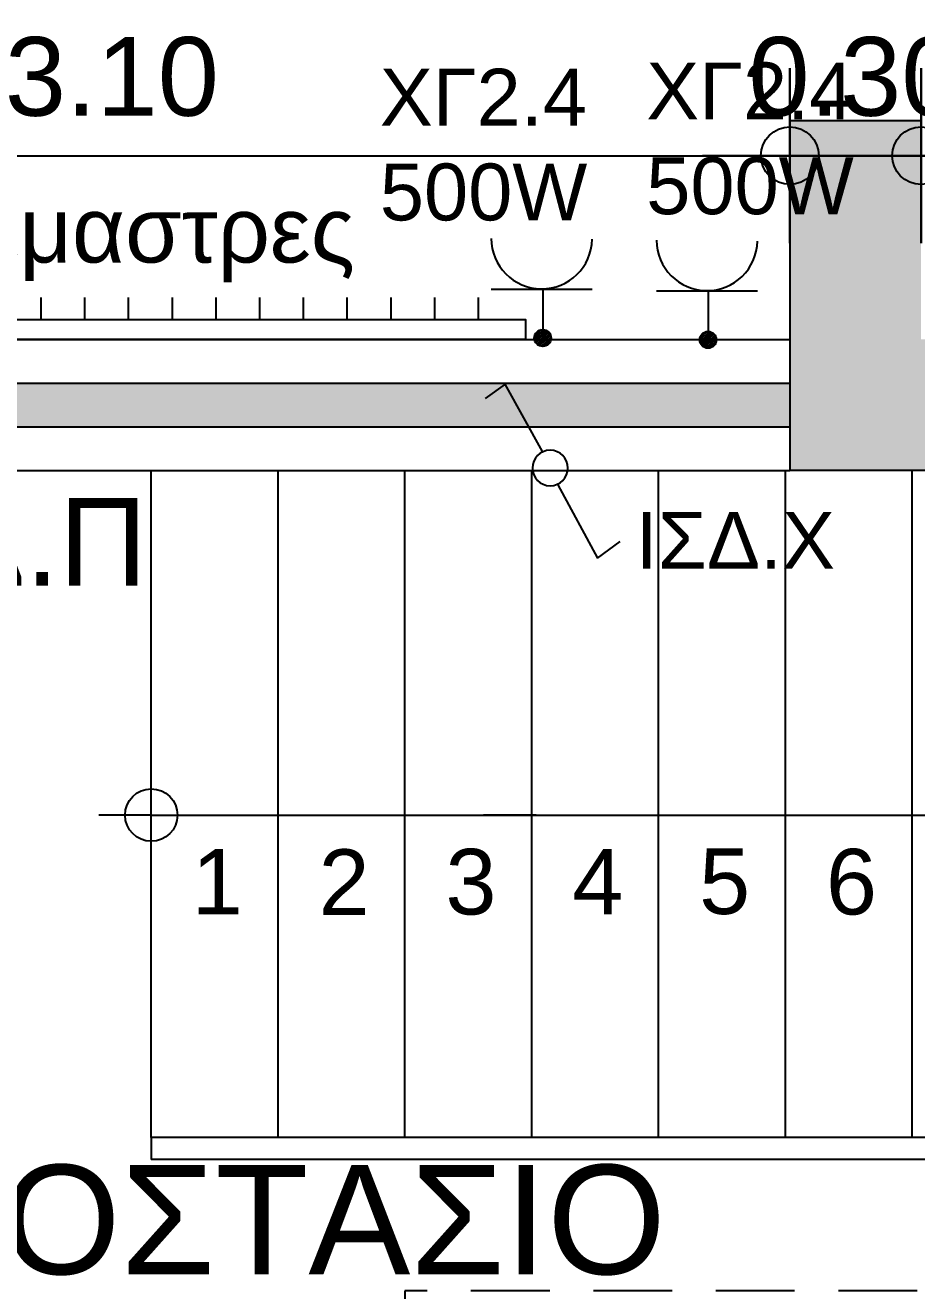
# Model space of a CAD drawing. Header units: metres. Extents: x -11 to 85, y -301 to 135.
# Drawn here: x 41.826 to 43.864, y 31.422 to 34.316 of the extents above; entities that cross this region are included whole.
import ezdxf
from ezdxf.enums import TextEntityAlignment as Align

# ---------------------------------------------------------------- set-up
doc = ezdxf.new("R2010")
doc.units = ezdxf.units.M
doc.header["$LTSCALE"] = 0.036
doc.header["$PDMODE"] = 2
doc.linetypes.add('HIDDEN', pattern=[0.375, 0.25, -0.125])
for name, color, linetype in [('arxitek corofos', 252, 'Continuous'), ('DIMBLK', 252, 'Continuous'), ('electext', 20, 'Continuous'), ('HLEK-SYMBOL', 3, 'Continuous'), ('HLEK_FL001_SYMBOLS', 230, 'Continuous')]:
    doc.layers.add(name, color=color, linetype=linetype)
doc.styles.add('COMU-N', font='arial.ttf')
doc.styles.get("Standard").update_dxf_attribs({"font": 'arial.ttf'})
doc.dimstyles.new('CADWDOT', dxfattribs={"dimscale": 0.1, "dimtxt": 1.8, "dimasz": 0.08, "dimexe": 2, "dimexo": 0, "dimgap": 0.09, "dimtad": 0, "dimrnd": 0.001, "dimzin": 0, "dimdsep": 46, "dimtxsty": 'Standard', "dimblk1": 'ARTDIM', "dimblk2": 'ARTDIM', "dimsah": 1, "dimcen": 0.09, "dimdle": 0.05, "dimse1": 1, "dimse2": 1, "dimadec": 0, "dimazin": 0, "dimtfac": 1, "dimtmove": 0, "dimatfit": 3, "dimldrblk": 'ARTDIM', "dimfxl": 2, "dimtvp": 0.9999, "dimtolj": 1, "dimtzin": 0, "dimarcsym": 0})

# ---------------------------------------------------------------- blocks, each defined once
blk = doc.blocks.new('ARTDIM')
at = {"layer": 'DIMBLK'}
for p, q in [((0, -24.9975), (0, 24.9975)), ((-24.9975, 0), (24.9975, 0))]:
    blk.add_line(p, q, dxfattribs=at)
blk.add_circle((0, 0), 8.25, dxfattribs=at)
blk = doc.blocks.new('*D444')
at = {"layer": 'arxitek corofos', "color": 0, "lineweight": -2}
blk.add_line((40.0817, 30.1205), (47.4657, 30.1205), dxfattribs=at)
at = {"layer": 'Defpoints', "color": 0, "transparency": 16777216}
for p in [(40.0737, 33.2974), (47.4737, 33.2974), (47.4737, 30.1205)]:
    blk.add_point(p, dxfattribs=at)
at = {"layer": 'arxitek corofos', "color": 0, "lineweight": -2, "xscale": 0.008, "yscale": 0.008, "zscale": 0.008, "rotation": 180}
blk.add_blockref('ARTDIM', (40.0737, 30.1205), dxfattribs=at)
at = {"layer": 'arxitek corofos', "color": 0, "lineweight": -2, "xscale": 0.008, "yscale": 0.008, "zscale": 0.008}
blk.add_blockref('ARTDIM', (47.4737, 30.1205), dxfattribs=at)
at = {"layer": 'arxitek corofos', "color": 0, "insert": (43.7737, 30.3005), "char_height": 0.18, "attachment_point": 5}
blk.add_mtext('\\A1;7.40', dxfattribs=at)
blk = doc.blocks.new('*D491')
at = {"layer": 'arxitek corofos', "color": 0, "lineweight": -2}
blk.add_line((40.4817, 34.0176), (43.5657, 34.0176), dxfattribs=at)
at = {"layer": 'Defpoints', "color": 0, "transparency": 16777216}
for p in [(43.5737, 34.0176), (40.4737, 33.5974), (43.5737, 33.5974)]:
    blk.add_point(p, dxfattribs=at)
at = {"layer": 'arxitek corofos', "color": 0, "lineweight": -2, "xscale": 0.008, "yscale": 0.008, "zscale": 0.008, "rotation": 180}
blk.add_blockref('ARTDIM', (40.4737, 34.0176), dxfattribs=at)
at = {"layer": 'arxitek corofos', "color": 0, "lineweight": -2, "xscale": 0.008, "yscale": 0.008, "zscale": 0.008}
blk.add_blockref('ARTDIM', (43.5737, 34.0176), dxfattribs=at)
at = {"layer": 'arxitek corofos', "color": 0, "insert": (42.0237, 34.1976), "char_height": 0.18, "attachment_point": 5}
blk.add_mtext('\\A1;3.10', dxfattribs=at)
blk = doc.blocks.new('*D492')
at = {"layer": 'arxitek corofos', "color": 0, "lineweight": -2}
blk.add_line((43.5817, 34.0176), (43.8657, 34.0176), dxfattribs=at)
at = {"layer": 'Defpoints', "color": 0, "transparency": 16777216}
for p in [(43.8737, 34.0176), (43.5737, 33.5974), (43.8737, 33.5974)]:
    blk.add_point(p, dxfattribs=at)
at = {"layer": 'arxitek corofos', "color": 0, "lineweight": -2, "xscale": 0.008, "yscale": 0.008, "zscale": 0.008, "rotation": 180}
blk.add_blockref('ARTDIM', (43.5737, 34.0176), dxfattribs=at)
at = {"layer": 'arxitek corofos', "color": 0, "lineweight": -2, "xscale": 0.008, "yscale": 0.008, "zscale": 0.008}
blk.add_blockref('ARTDIM', (43.8737, 34.0176), dxfattribs=at)
at = {"layer": 'arxitek corofos', "color": 0, "insert": (43.7237, 34.1976), "char_height": 0.18, "attachment_point": 5}
blk.add_mtext('\\A1;0.30', dxfattribs=at)
blk = doc.blocks.new('*D493')
at = {"layer": 'arxitek corofos', "color": 0, "lineweight": -2}
blk.add_line((43.8817, 34.0176), (47.4657, 34.0176), dxfattribs=at)
at = {"layer": 'Defpoints', "color": 0, "transparency": 16777216}
for p in [(47.4737, 34.0176), (43.8737, 33.5974), (47.4737, 33.5974)]:
    blk.add_point(p, dxfattribs=at)
at = {"layer": 'arxitek corofos', "color": 0, "lineweight": -2, "xscale": 0.008, "yscale": 0.008, "zscale": 0.008, "rotation": 180}
blk.add_blockref('ARTDIM', (43.8737, 34.0176), dxfattribs=at)
at = {"layer": 'arxitek corofos', "color": 0, "lineweight": -2, "xscale": 0.008, "yscale": 0.008, "zscale": 0.008}
blk.add_blockref('ARTDIM', (47.4737, 34.0176), dxfattribs=at)
at = {"layer": 'arxitek corofos', "color": 0, "insert": (45.6737, 34.1976), "char_height": 0.18, "attachment_point": 5}
blk.add_mtext('\\A1;3.60', dxfattribs=at)
blk = doc.blocks.new('gJ6_a14')
at = {"linetype": 'Continuous'}
for p, q in [((-0.1176, 0.1119), (0.113, 0.1119)), ((0, 0.1119), (0, 0))]:
    blk.add_line(p, q, dxfattribs=at)
blk.add_arc((-0.0023, 0.2279), 0.1153, 180, 358.9566, dxfattribs=at)
blk = doc.blocks.new('*X1779')
at = {"color": 0}
for p, q in [((15.598, 2.587), (15.737, 2.727)), ((15.598, 2.622), (15.702, 2.727)), ((15.601, 2.607), (15.609, 2.616)), ((15.604, 2.646), (15.605, 2.647)), ((15.605, 2.559), (15.765, 2.719)), ((15.609, 2.652), (15.618, 2.66)), ((15.614, 2.621), (15.623, 2.63)), ((15.617, 2.536), (15.789, 2.707)), ((15.618, 2.59), (15.627, 2.599)), ((15.623, 2.665), (15.631, 2.674)), ((15.627, 2.634), (15.636, 2.643)), ((15.631, 2.603), (15.64, 2.612)), ((15.633, 2.516), (15.808, 2.691)), ((15.636, 2.678), (15.645, 2.687)), ((15.64, 2.647), (15.649, 2.656)), ((15.645, 2.616), (15.654, 2.625)), ((15.649, 2.691), (15.658, 2.7)), ((15.653, 2.501), (15.824, 2.672)), ((15.654, 2.66), (15.662, 2.669)), ((15.658, 2.63), (15.667, 2.638)), ((15.662, 2.705), (15.671, 2.714)), ((15.662, 2.599), (15.671, 2.607)), ((15.667, 2.674), (15.676, 2.683)), ((15.671, 2.643), (15.68, 2.652)), ((15.676, 2.718), (15.678, 2.721)), ((15.676, 2.489), (15.836, 2.648)), ((15.676, 2.612), (15.685, 2.621)), ((15.68, 2.687), (15.689, 2.696)), ((15.685, 2.656), (15.693, 2.665)), ((15.689, 2.625), (15.698, 2.634)), ((15.693, 2.7), (15.702, 2.709)), ((15.693, 2.594), (15.702, 2.603)), ((15.698, 2.669), (15.707, 2.678)), ((15.702, 2.638), (15.711, 2.647)), ((15.705, 2.482), (15.843, 2.62)), ((15.707, 2.714), (15.715, 2.722)), ((15.707, 2.607), (15.715, 2.616)), ((15.711, 2.683), (15.72, 2.691)), ((15.715, 2.652), (15.724, 2.66)), ((15.72, 2.727), (15.721, 2.728)), ((15.72, 2.621), (15.729, 2.63)), ((15.724, 2.696), (15.733, 2.705)), ((15.724, 2.59), (15.733, 2.599)), ((15.729, 2.665), (15.738, 2.674)), ((15.733, 2.634), (15.742, 2.643)), ((15.738, 2.709), (15.746, 2.718)), ((15.738, 2.603), (15.746, 2.612)), ((15.742, 2.678), (15.751, 2.687)), ((15.746, 2.647), (15.755, 2.656)), ((15.751, 2.722), (15.752, 2.724)), ((15.751, 2.616), (15.76, 2.625)), ((15.755, 2.691), (15.764, 2.7)), ((15.76, 2.66), (15.768, 2.669)), ((15.764, 2.63), (15.773, 2.638)), ((15.768, 2.705), (15.777, 2.714)), ((15.768, 2.599), (15.777, 2.607)), ((15.773, 2.674), (15.782, 2.683)), ((15.777, 2.643), (15.786, 2.652)), ((15.782, 2.612), (15.791, 2.621)), ((15.786, 2.687), (15.795, 2.696)), ((15.791, 2.656), (15.799, 2.665)), ((15.795, 2.625), (15.804, 2.634)), ((15.799, 2.594), (15.808, 2.603)), ((15.804, 2.669), (15.813, 2.678)), ((15.808, 2.638), (15.817, 2.647)), ((15.813, 2.607), (15.822, 2.616)), ((15.822, 2.652), (15.83, 2.66)), ((15.826, 2.621), (15.835, 2.63)), ((15.83, 2.59), (15.839, 2.599)), ((15.839, 2.634), (15.84, 2.635)), ((15.844, 2.603), (15.844, 2.603)), ((15.605, 2.577), (15.614, 2.585)), ((15.611, 2.547), (15.618, 2.554)), ((15.623, 2.559), (15.631, 2.568)), ((15.627, 2.528), (15.636, 2.537)), ((15.636, 2.572), (15.645, 2.581)), ((15.64, 2.541), (15.649, 2.55)), ((15.645, 2.51), (15.654, 2.519)), ((15.649, 2.585), (15.658, 2.594)), ((15.654, 2.554), (15.662, 2.563)), ((15.658, 2.523), (15.667, 2.532)), ((15.664, 2.494), (15.671, 2.501)), ((15.667, 2.568), (15.676, 2.577)), ((15.671, 2.537), (15.68, 2.546)), ((15.676, 2.506), (15.685, 2.515)), ((15.68, 2.581), (15.689, 2.59)), ((15.685, 2.55), (15.693, 2.559)), ((15.689, 2.519), (15.698, 2.528)), ((15.693, 2.488), (15.702, 2.497)), ((15.698, 2.563), (15.707, 2.572)), ((15.702, 2.532), (15.711, 2.541)), ((15.707, 2.501), (15.715, 2.51)), ((15.711, 2.577), (15.72, 2.585)), ((15.715, 2.546), (15.724, 2.554)), ((15.72, 2.515), (15.729, 2.523)), ((15.724, 2.484), (15.733, 2.493)), ((15.729, 2.559), (15.738, 2.568)), ((15.733, 2.528), (15.742, 2.537)), ((15.738, 2.497), (15.746, 2.506)), ((15.741, 2.482), (15.842, 2.584)), ((15.742, 2.572), (15.751, 2.581)), ((15.746, 2.541), (15.755, 2.55)), ((15.751, 2.51), (15.76, 2.519)), ((15.755, 2.585), (15.764, 2.594)), ((15.76, 2.554), (15.768, 2.563)), ((15.764, 2.523), (15.773, 2.532)), ((15.768, 2.493), (15.777, 2.501)), ((15.773, 2.568), (15.782, 2.577)), ((15.777, 2.537), (15.786, 2.546)), ((15.782, 2.506), (15.791, 2.515)), ((15.786, 2.581), (15.795, 2.59)), ((15.791, 2.55), (15.799, 2.559)), ((15.795, 2.519), (15.804, 2.528)), ((15.804, 2.563), (15.813, 2.572)), ((15.808, 2.532), (15.817, 2.541)), ((15.817, 2.577), (15.826, 2.585)), ((15.822, 2.546), (15.83, 2.554)), ((15.835, 2.559), (15.835, 2.56))]:
    blk.add_line(p, q, dxfattribs=at)
blk = doc.blocks.new('GJ6_A78')
at = {"layer": 'HLEK-SYMBOL', "color": 0, "linetype": 'Continuous'}
blk.add_circle((0, 0), 0.0989, dxfattribs=at)
at = {"layer": 'HLEK-SYMBOL', "color": 0, "xscale": 0.8, "yscale": 0.8, "zscale": 0.8}
blk.add_blockref('*X1779', (-12.576, -2.084), dxfattribs=at)
blk = doc.blocks.new('priza')
at = {"layer": 'HLEK_FL001_SYMBOLS', "xscale": 0.1951472641207488, "yscale": 0.1951472641207488, "zscale": 0.1951472641207488}
blk.add_blockref('GJ6_A78', (87.4, -100.4953), dxfattribs=at)
at = {"layer": 'HLEK_FL001_SYMBOLS', "rotation": 180}
blk.add_blockref('gJ6_a14', (87.4, -100.4952), dxfattribs=at)
blk = doc.blocks.new('gJ6_a3')
at = {"linetype": 'Continuous'}
for p, q in [((-0.111, 0.1868), (-0.0592, 0.2092)), ((-0.0239, 0.0342), (-0.111, 0.1868)), ((0.0232, -0.035), (0.1196, -0.1998)), ((0.1196, -0.1998), (0.0608, -0.2242))]:
    blk.add_line(p, q, dxfattribs=at)
blk.add_circle((-0.0004, -0.0004), 0.0405, dxfattribs=at)

msp = doc.modelspace()

# ---------------------------------------------------------------- hatches: boundary and pattern name
at = {"layer": 'arxitek corofos'}
for points in [[(43.8737, 33.5974), (43.8737, 34.0974), (43.5737, 34.0974), (43.5737, 33.2974), (47.4737, 33.2974), (47.4737, 32.0974), (47.7737, 32.0974), (47.7737, 33.5974)], [(43.5737, 33.4974), (40.4737, 33.4974), (40.4737, 33.3974), (43.5737, 33.3974)]]:
    msp.add_hatch(color=256, dxfattribs=at).paths.add_polyline_path(points)

# ---------------------------------------------------------------- linework, layer by layer
for p, q in [((43.8737, 34.0974), (43.5737, 34.0974)), ((43.5737, 34.0974), (43.5737, 33.2974)), ((41.862, 33.643), (41.862, 33.693)), ((41.962, 33.643), (41.962, 33.693)), ((42.062, 33.643), (42.062, 33.693)), ((42.162, 33.643), (42.162, 33.693)), ((42.262, 33.643), (42.262, 33.693)), ((42.362, 33.643), (42.362, 33.693)), ((42.462, 33.643), (42.462, 33.693)), ((42.562, 33.643), (42.562, 33.693)), ((42.662, 33.643), (42.662, 33.693)), ((42.762, 33.643), (42.762, 33.693)), ((42.862, 33.643), (42.862, 33.693)), ((40.4737, 33.5974), (43.5737, 33.5974)), ((40.4737, 33.4974), (43.5737, 33.4974)), ((40.4737, 33.3974), (43.5737, 33.3974)), ((40.4737, 33.2974), (43.5737, 33.2974)), ((47.4737, 33.2974), (43.5737, 33.2974))]:
    msp.add_line(p, q, dxfattribs=at)
at = {"layer": 'arxitek corofos', "linetype": 'Continuous'}
for p, q in [((42.1137, 31.7724), (42.1137, 33.2974)), ((42.4037, 31.7724), (42.4037, 33.2974)), ((42.6937, 31.7724), (42.6937, 33.2974)), ((42.9837, 31.7724), (42.9837, 33.2974)), ((43.2737, 31.7724), (43.2737, 33.2974)), ((43.5637, 31.7724), (43.5637, 33.2974)), ((43.8537, 31.7724), (43.8537, 33.2974)), ((42.1137, 32.5099), (41.9937, 32.5099)), ((42.1137, 32.5099), (46.9612, 32.5099)), ((42.9937, 32.5099), (42.8737, 32.5099)), ((44.7237, 31.7724), (42.1137, 31.7724)), ((42.1137, 31.7724), (42.1137, 31.7224)), ((44.7427, 31.7224), (42.1137, 31.7224))]:
    msp.add_line(p, q, dxfattribs=at)
at = {"layer": 'arxitek corofos', "linetype": 'HIDDEN', "ltscale": 20}
for p, q in [((42.6937, 31.4224), (42.6937, 31.3724)), ((44.7047, 31.4224), (42.6937, 31.4224))]:
    msp.add_line(p, q, dxfattribs=at)
at = {"layer": 'arxitek corofos'}
msp.add_lwpolyline([(41.1706, 33.643), (42.9692, 33.643), (42.9692, 33.5974), (41.1706, 33.5974)], close=True, dxfattribs=at)
at = {"layer": 'arxitek corofos', "linetype": 'Continuous'}
msp.add_circle((42.1137, 32.5099), 0.06, dxfattribs=at)

# ---------------------------------------------------------------- block references
at = {"layer": 'HLEK_FL001_SYMBOLS', "rotation": 179.9999999999992}
for p in [(130.4087, -66.8946), (130.7866, -66.8988)]:
    msp.add_blockref('priza', p, dxfattribs=at)
at = {"layer": 'HLEK_FL001_SYMBOLS', "xscale": -1, "rotation": 58.82811736932428}
msp.add_blockref('gJ6_a3', (43.0252, 33.3033), dxfattribs=at)

# ---------------------------------------------------------------- texts
at = {"layer": 'arxitek corofos', "style": 'COMU-N'}
for s, height, p in [('κρεμαστρες', 0.15, (41.4945, 33.7732)), ('ΚΛΙΜΑΚΟΣΤΑΣΙΟ', 0.25, (40.4523, 31.4601))]:
    msp.add_text(s, height=height, dxfattribs=at).set_placement(p)
for s, p in [('3', (42.8446, 32.3576)), ('6', (43.7146, 32.3576)), ('1', (42.2646, 32.3576)), ('2', (42.5546, 32.3576)), ('4', (43.1346, 32.3576)), ('5', (43.4246, 32.3576))]:
    msp.add_text(s, height=0.15, dxfattribs=at).set_placement(p, align=Align.MIDDLE)
at = {"layer": 'electext', "style": 'COMU-N'}
msp.add_text('ΓΟΔ.Π', height=0.2, dxfattribs=at).set_placement((41.2675, 33.0345))
at = {"layer": 'HLEK_FL001_SYMBOLS', "char_height": 0.13, "attachment_point": 1, "style": 'COMU-N'}
for s, width, insert in [('ΧΓ2.4\\P500W', 0.222486, (43.2454, 34.2305)), ('ΧΓ2.4\\P500W', 0.222486, (42.6363, 34.2163)), ('ΙΣΔ.Χ', 0.434888, (43.2214, 33.2032))]:
    msp.add_mtext_dynamic_manual_height_columns(s, width=width, gutter_width=0.65, heights=[0], dxfattribs=dict(at, insert=insert))

# ---------------------------------------------------------------- dimensions: what is measured, and where the dimension line sits
at = {"layer": 'arxitek corofos'}
for base, p1, p2, picture, middle in [((43.5737, 34.0176), (40.4737, 33.5974), (43.5737, 33.5974), '*D491', (42.0237, 34.1976)), ((47.4737, 34.0176), (43.8737, 33.5974), (47.4737, 33.5974), '*D493', (45.6737, 34.1976)), ((47.4737, 30.1205), (40.0737, 33.2974), (47.4737, 33.2974), '*D444', (43.7737, 30.3005))]:
    dim = msp.add_linear_dim(base=base, p1=p1, p2=p2, dimstyle='CADWDOT', dxfattribs=at)
    dim.commit()
    dim.dimension.update_dxf_attribs({"geometry": picture, "text_midpoint": middle})
dim = msp.add_linear_dim(base=(43.8737, 34.0176), p1=(43.5737, 33.5974), p2=(43.8737, 33.5974), dimstyle='CADWDOT', dxfattribs=at)
dim.commit()
dim.dimension.update_dxf_attribs({"geometry": '*D492', "text_midpoint": (43.7237, 34.0176), "dimtype": 160})

doc.saveas('drawing.dxf')
